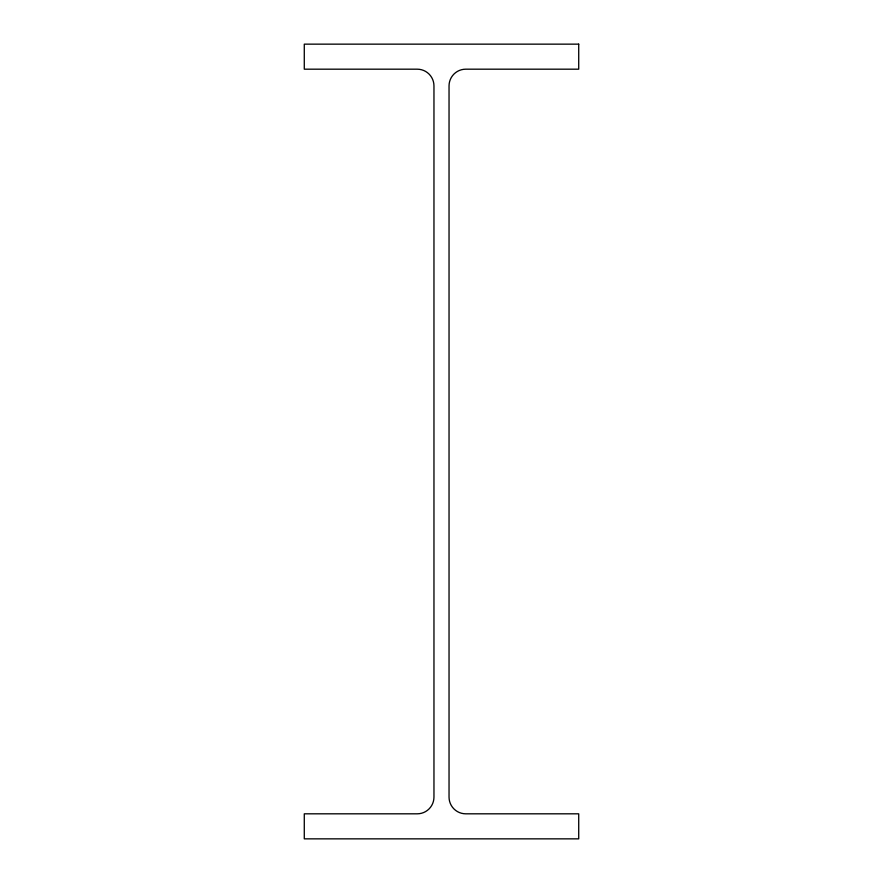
<?xml version="1.0" encoding="UTF-8"?>
<svg xmlns="http://www.w3.org/2000/svg" width="883" height="883" viewBox="0 0 883 883"><rect width="100%" height="100%" fill="white"/><g stroke="black" fill="none" stroke-linecap="round" stroke-linejoin="round"><path stroke-width="1.32" d="M578.718 44.15L304.282 44.15L304.282 69.183L417.24 69.183A16.733 16.733 0 0 1 433.961 85.916L433.961 797.084A16.733 16.733 0 0 1 417.24 813.817L304.282 813.817L304.282 838.85L578.718 838.85L578.718 813.817L465.76 813.817A16.733 16.733 0 0 1 449.039 797.084L449.039 85.916A16.733 16.733 0 0 1 465.76 69.183L578.718 69.183L578.718 44.15"/></g></svg>
